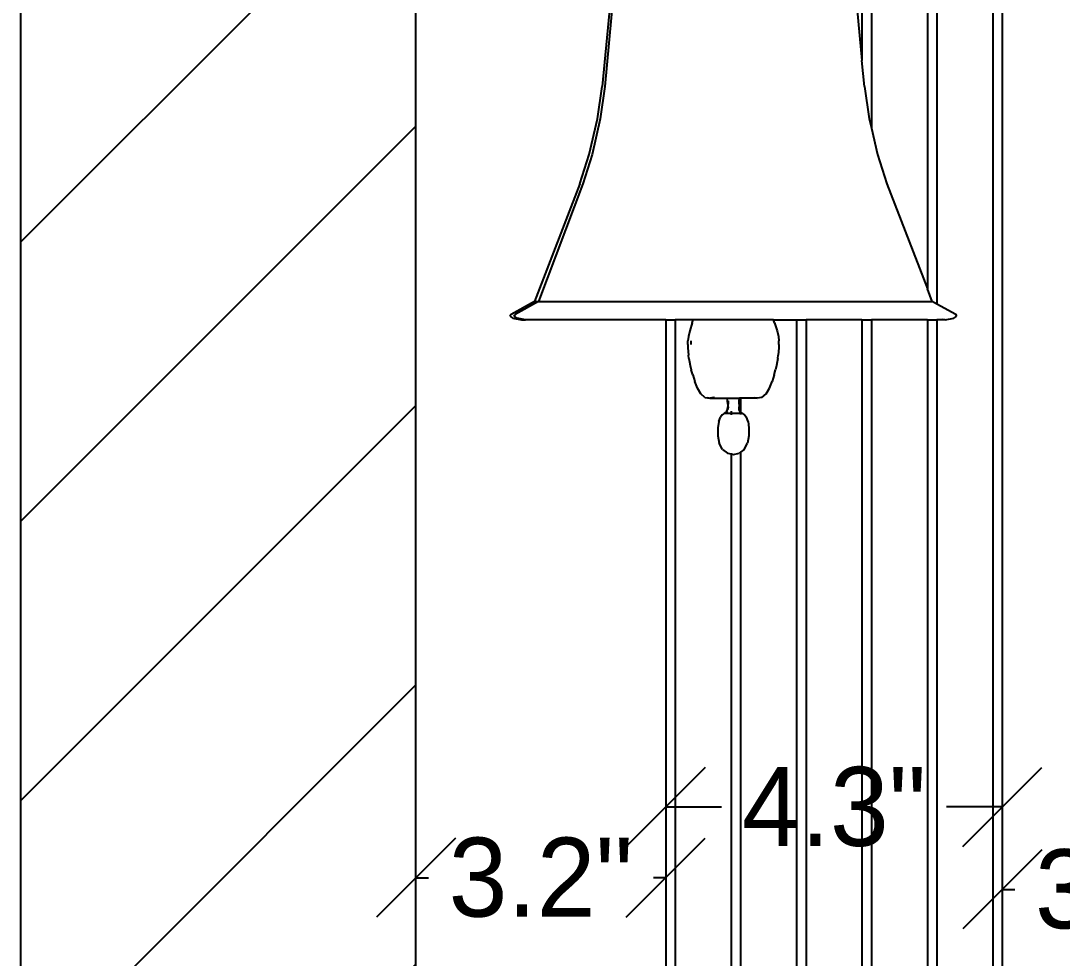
# Model space of a CAD drawing. Header units: inches. Extents: x -52 to 87, y -61 to 47.
# Drawn here: x -2.43 to 10.75, y -16.35 to -4.49 of the extents above; entities that cross this region are included whole.
import ezdxf

# ---------------------------------------------------------------- set-up
doc = ezdxf.new("R2010")
doc.units = ezdxf.units.IN
doc.header["$MEASUREMENT"] = 0
doc.dimstyles.get("Standard").update_dxf_attribs({"dimtxt": 1, "dimasz": 1, "dimexe": 0.18, "dimexo": 0.0625, "dimgap": 0.09, "dimtad": 0, "dimtih": 1, "dimtoh": 1, "dimdec": 1, "dimdsep": 46, "dimlunit": 3, "dimtxsty": 'Standard', "dimblk": 'OBLIQUE', "dimcen": 1, "dimse1": 1, "dimse2": 1, "dimclrd": 1, "dimadec": 0, "dimazin": 0, "dimtfac": 1, "dimtdec": 1, "dimtofl": 0, "dimtmove": 0, "dimatfit": 3, "dimfxl": 1, "dimtolj": 1, "dimtzin": 0, "dimarcsym": 0})

# ---------------------------------------------------------------- blocks, each defined once
blk = doc.blocks.new('_Oblique')
at = {"color": 0, "linetype": 'ByBlock', "lineweight": -2}
blk.add_line((-0.5, -0.5), (0.5, 0.5), dxfattribs=at)
blk = doc.blocks.new('*D6')
at = {"color": 1, "lineweight": -2, "transparency": 16777216}
for p, q in [((2.572, 46.791), (37.238, 46.791)), ((74.572, 46.791), (38.585, 46.791))]:
    blk.add_line(p, q, dxfattribs=at)
at = {"layer": 'Defpoints', "color": 0, "transparency": 16777216}
for p in [(74.572, 46.791), (2.572, -45.468), (74.572, -45.468)]:
    blk.add_point(p, dxfattribs=at)
at = {"color": 1, "lineweight": -2, "transparency": 16777216, "rotation": 180}
blk.add_blockref('_Oblique', (2.572, 46.791), dxfattribs=at)
at = {"color": 1, "lineweight": -2, "transparency": 16777216}
blk.add_blockref('_Oblique', (74.572, 46.791), dxfattribs=at)
at = {"color": 0, "transparency": 16777216, "insert": (37.912, 46.791), "char_height": 1, "attachment_point": 5}
blk.add_mtext("\\A1;6'", dxfattribs=at)
blk = doc.blocks.new('*D42')
at = {"color": 1, "lineweight": -2, "transparency": 16777216}
for p, q in [((9.992, -15.479), (10.149, -15.479)), ((13.153, -15.479), (12.996, -15.479))]:
    blk.add_line(p, q, dxfattribs=at)
at = {"layer": 'Defpoints', "color": 0, "transparency": 16777216}
for p in [(9.992, -14.953), (13.153, -14.953), (9.992, -15.479)]:
    blk.add_point(p, dxfattribs=at)
at = {"color": 1, "lineweight": -2, "transparency": 16777216, "rotation": 180}
blk.add_blockref('_Oblique', (9.992, -15.479), dxfattribs=at)
at = {"color": 1, "lineweight": -2, "transparency": 16777216}
blk.add_blockref('_Oblique', (13.153, -15.479), dxfattribs=at)
at = {"color": 0, "transparency": 16777216, "insert": (11.572, -15.479), "char_height": 1, "attachment_point": 5}
blk.add_mtext('\\A1;3.2"', dxfattribs=at)
blk = doc.blocks.new('*D43')
at = {"color": 1, "lineweight": -2, "transparency": 16777216}
for p, q in [((5.733, -14.436), (6.439, -14.436)), ((9.992, -14.436), (9.286, -14.436))]:
    blk.add_line(p, q, dxfattribs=at)
at = {"layer": 'Defpoints', "color": 0, "transparency": 16777216}
for p in [(5.733, -14.383), (5.733, -14.436), (9.992, -14.383)]:
    blk.add_point(p, dxfattribs=at)
at = {"color": 1, "lineweight": -2, "transparency": 16777216, "rotation": 180}
blk.add_blockref('_Oblique', (5.733, -14.436), dxfattribs=at)
at = {"color": 1, "lineweight": -2, "transparency": 16777216}
blk.add_blockref('_Oblique', (9.992, -14.436), dxfattribs=at)
at = {"color": 0, "transparency": 16777216, "insert": (7.863, -14.436), "char_height": 1, "attachment_point": 5}
blk.add_mtext('\\A1;4.3"', dxfattribs=at)
blk = doc.blocks.new('*D44')
at = {"color": 1, "lineweight": -2, "transparency": 16777216}
for p, q in [((2.572, -15.331), (2.729, -15.331)), ((5.733, -15.331), (5.576, -15.331))]:
    blk.add_line(p, q, dxfattribs=at)
at = {"layer": 'Defpoints', "color": 0, "transparency": 16777216}
for p in [(2.572, -15.187), (5.733, -15.187), (2.572, -15.331)]:
    blk.add_point(p, dxfattribs=at)
at = {"color": 1, "lineweight": -2, "transparency": 16777216, "rotation": 180}
blk.add_blockref('_Oblique', (2.572, -15.331), dxfattribs=at)
at = {"color": 1, "lineweight": -2, "transparency": 16777216}
blk.add_blockref('_Oblique', (5.733, -15.331), dxfattribs=at)
at = {"color": 0, "transparency": 16777216, "insert": (4.153, -15.331), "char_height": 1, "attachment_point": 5}
blk.add_mtext('\\A1;3.2"', dxfattribs=at)

msp = doc.modelspace()

# ---------------------------------------------------------------- hatches: boundary and pattern name
h = msp.add_hatch()
h.set_pattern_fill('ANSI31', color=256, scale=20)
h.set_pattern_definition([(45, (-78.281, -54.853), (-1.767767, 1.767767), [])])
h.paths.add_polyline_path([(2.572, 38.532), (-2.428, 38.532), (-2.428, -45.468), (2.572, -45.468)])
h.paths.add_polyline_path([(74.572, -45.468), (79.572, -45.468), (79.572, 38.532), (74.572, 38.532)])
h.paths.add_polyline_path([(-0.844, -3.796), (0.989, -3.796), (0.989, -2.296), (-0.844, -2.296)], flags=24)
h.paths.add_polyline_path([(76.156, 22.72), (77.989, 22.72), (77.989, 24.22), (76.156, 24.22)], flags=24)

# ---------------------------------------------------------------- linework, layer by layer
for p, q in [((-2.428, -45.468), (-2.428, 38.532)), ((2.572, -45.468), (2.572, 38.532)), ((9.044, 38.532), (9.044, -7.879)), ((9.164, 38.532), (9.164, -8.07)), ((9.871, 38.532), (9.871, -25.779)), ((9.992, 38.532), (9.992, -25.779)), ((8.337, -3.616), (8.337, -5.845)), ((8.216, -3.791), (8.216, -4.987)), ((5.062, -3.938), (4.93, -5.317)), ((5.091, -3.938), (4.962, -5.317)), ((8.115, -3.938), (8.216, -4.987)), ((8.248, -5.317), (8.216, -4.987)), ((4.869, -5.725), (4.93, -5.317)), ((4.962, -5.317), (4.902, -5.725)), ((8.248, -5.317), (8.309, -5.725)), ((4.765, -6.176), (4.869, -5.725)), ((4.902, -5.725), (4.8, -6.176)), ((8.309, -5.725), (8.337, -5.845)), ((8.337, -5.845), (8.413, -6.176)), ((4.647, -6.549), (4.765, -6.176)), ((4.8, -6.176), (4.684, -6.549)), ((8.413, -6.176), (8.531, -6.549)), ((4.647, -6.549), (4.073, -8.037)), ((4.684, -6.549), (4.121, -8.037)), ((8.531, -6.549), (9.044, -7.879)), ((9.105, -8.037), (9.044, -7.879)), ((4.073, -8.037), (3.775, -8.203)), ((4.121, -8.037), (3.829, -8.203)), ((4.073, -8.037), (4.121, -8.037)), ((4.121, -8.037), (9.105, -8.037)), ((9.164, -8.07), (9.105, -8.037)), ((9.403, -8.203), (9.164, -8.07)), ((3.775, -8.203), (3.759, -8.223)), ((3.759, -8.223), (3.8, -8.247)), ((3.8, -8.247), (3.908, -8.27)), ((3.814, -8.223), (3.829, -8.203)), ((3.854, -8.247), (3.814, -8.223)), ((3.959, -8.27), (3.854, -8.247)), ((3.935, -8.267), (3.908, -8.27)), ((3.908, -8.27), (3.959, -8.27)), ((5.733, -8.27), (3.959, -8.27)), ((5.733, -8.27), (5.733, -20.942)), ((5.733, -8.27), (5.854, -8.27)), ((5.854, -8.27), (5.854, -20.873)), ((6.079, -8.27), (5.854, -8.27)), ((6.067, -8.308), (6.079, -8.27)), ((7.098, -8.27), (6.079, -8.27)), ((7.111, -8.308), (7.098, -8.27)), ((7.098, -8.27), (7.389, -8.27)), ((7.389, -8.27), (7.509, -8.27)), ((7.389, -8.27), (7.389, -19.791)), ((7.509, -8.27), (7.509, -19.818)), ((8.216, -8.27), (7.509, -8.27)), ((8.216, -8.27), (8.216, -21.195)), ((8.216, -8.27), (8.337, -8.27)), ((8.337, -8.27), (8.337, -21.153)), ((9.044, -8.27), (8.337, -8.27)), ((9.044, -8.27), (9.044, -25.779)), ((9.044, -8.27), (9.164, -8.27)), ((9.164, -8.27), (9.164, -25.779)), ((9.27, -8.27), (9.164, -8.27)), ((9.27, -8.27), (9.237, -8.266)), ((9.27, -8.27), (9.377, -8.247)), ((9.377, -8.247), (9.418, -8.223)), ((9.418, -8.223), (9.403, -8.203)), ((6.036, -8.408), (6.019, -8.481)), ((6.067, -8.308), (6.036, -8.408)), ((7.111, -8.308), (7.142, -8.408)), ((7.142, -8.408), (7.158, -8.481)), ((6.012, -8.58), (6.013, -8.535)), ((6.019, -8.481), (6.013, -8.535)), ((6.052, -8.535), (6.052, -8.58)), ((7.158, -8.481), (7.165, -8.535)), ((7.165, -8.58), (7.165, -8.535)), ((6.012, -8.58), (6.014, -8.625)), ((6.014, -8.625), (6.017, -8.67)), ((6.017, -8.67), (6.021, -8.715)), ((7.16, -8.67), (7.156, -8.715)), ((7.163, -8.625), (7.16, -8.67)), ((7.165, -8.58), (7.163, -8.625)), ((6.027, -8.759), (6.021, -8.715)), ((6.027, -8.759), (6.034, -8.802)), ((6.034, -8.802), (6.043, -8.848)), ((7.144, -8.802), (7.135, -8.848)), ((7.151, -8.759), (7.144, -8.802)), ((7.151, -8.759), (7.156, -8.715)), ((6.043, -8.848), (6.056, -8.902)), ((6.075, -8.968), (6.056, -8.902)), ((7.103, -8.968), (7.121, -8.902)), ((7.135, -8.848), (7.121, -8.902)), ((6.075, -8.968), (6.1, -9.05)), ((6.133, -9.134), (6.1, -9.05)), ((7.045, -9.134), (7.078, -9.05)), ((7.103, -8.968), (7.078, -9.05)), ((6.175, -9.207), (6.133, -9.134)), ((6.227, -9.253), (6.175, -9.207)), ((6.951, -9.253), (7.003, -9.207)), ((7.003, -9.207), (7.045, -9.134)), ((6.227, -9.253), (6.289, -9.262)), ((6.251, -9.253), (6.297, -9.261)), ((6.297, -9.261), (6.289, -9.262)), ((6.289, -9.262), (6.309, -9.262)), ((6.331, -9.253), (6.297, -9.261)), ((6.297, -9.261), (6.309, -9.262)), ((6.348, -9.253), (6.309, -9.262)), ((6.309, -9.262), (6.512, -9.262)), ((6.51, -9.254), (6.509, -9.253)), ((6.512, -9.262), (6.51, -9.254)), ((6.516, -9.295), (6.512, -9.262)), ((6.512, -9.262), (6.666, -9.262)), ((6.516, -9.254), (6.515, -9.253)), ((6.517, -9.336), (6.516, -9.295)), ((6.517, -9.336), (6.517, -9.373)), ((6.521, -9.295), (6.522, -9.336)), ((6.521, -9.373), (6.522, -9.336)), ((6.561, -9.253), (6.561, -9.254)), ((6.661, -9.295), (6.666, -9.262)), ((6.661, -9.336), (6.661, -9.295)), ((6.661, -9.336), (6.661, -9.373)), ((6.666, -9.262), (6.667, -9.254)), ((6.681, -9.262), (6.666, -9.262)), ((6.667, -9.254), (6.668, -9.253)), ((6.681, -9.253), (6.681, -9.262)), ((6.681, -9.262), (6.681, -9.441)), ((6.889, -9.262), (6.681, -9.262)), ((6.847, -9.253), (6.889, -9.262)), ((6.951, -9.253), (6.889, -9.262)), ((6.449, -9.471), (6.424, -9.501)), ((6.474, -9.456), (6.449, -9.471)), ((6.494, -9.444), (6.474, -9.456)), ((6.482, -9.456), (6.474, -9.456)), ((6.501, -9.444), (6.482, -9.456)), ((6.681, -9.456), (6.482, -9.456)), ((6.494, -9.444), (6.507, -9.427)), ((6.501, -9.444), (6.513, -9.427)), ((6.507, -9.427), (6.514, -9.403)), ((6.514, -9.403), (6.517, -9.373)), ((6.521, -9.373), (6.519, -9.403)), ((6.561, -9.427), (6.561, -9.444)), ((6.561, -9.462), (6.561, -9.471)), ((6.663, -9.403), (6.661, -9.373)), ((6.67, -9.427), (6.663, -9.403)), ((6.681, -9.441), (6.67, -9.427)), ((6.681, -9.441), (6.681, -9.444)), ((6.683, -9.444), (6.681, -9.444)), ((6.681, -9.446), (6.681, -9.451)), ((6.681, -9.456), (6.681, -9.459)), ((6.704, -9.456), (6.681, -9.456)), ((6.681, -9.463), (6.681, -9.469)), ((6.683, -9.444), (6.704, -9.456)), ((6.704, -9.456), (6.729, -9.471)), ((6.729, -9.471), (6.753, -9.501)), ((6.404, -9.555), (6.392, -9.638)), ((6.404, -9.555), (6.424, -9.501)), ((6.774, -9.555), (6.753, -9.501)), ((6.774, -9.555), (6.786, -9.638)), ((6.392, -9.638), (6.393, -9.737)), ((6.393, -9.737), (6.411, -9.833)), ((6.785, -9.737), (6.767, -9.833)), ((6.786, -9.638), (6.785, -9.737)), ((6.451, -9.91), (6.411, -9.833)), ((6.727, -9.91), (6.767, -9.833)), ((6.451, -9.91), (6.513, -9.958)), ((6.513, -9.958), (6.561, -9.968)), ((6.561, -9.958), (6.561, -9.968)), ((6.561, -9.968), (6.589, -9.974)), ((6.561, -9.968), (6.561, -18.903)), ((6.589, -9.974), (6.664, -9.958)), ((6.681, -9.945), (6.664, -9.958)), ((6.727, -9.91), (6.681, -9.945)), ((6.681, -9.945), (6.681, -18.796))]:
    msp.add_line(p, q)

# ---------------------------------------------------------------- dimensions: what is measured, and where the dimension line sits
dim = msp.add_linear_dim(base=(74.572, 46.791), p1=(2.572, -45.468), p2=(74.572, -45.468), dimstyle='Standard')
dim.commit()
dim.dimension.update_dxf_attribs({"geometry": '*D6', "text_midpoint": (37.912, 46.791), "dimtype": 160})
for base, p1, p2, picture, middle in [((5.733, -14.436), (9.992, -14.383), (5.733, -14.383), '*D43', (7.863, -14.436)), ((2.572, -15.331), (5.733, -15.187), (2.572, -15.187), '*D44', (4.153, -15.331)), ((9.992, -15.479), (13.153, -14.953), (9.992, -14.953), '*D42', (11.572, -15.479))]:
    dim = msp.add_linear_dim(base=base, p1=p1, p2=p2, dimstyle='Standard')
    dim.commit()
    dim.dimension.update_dxf_attribs({"geometry": picture, "text_midpoint": middle})

doc.saveas('drawing.dxf')
